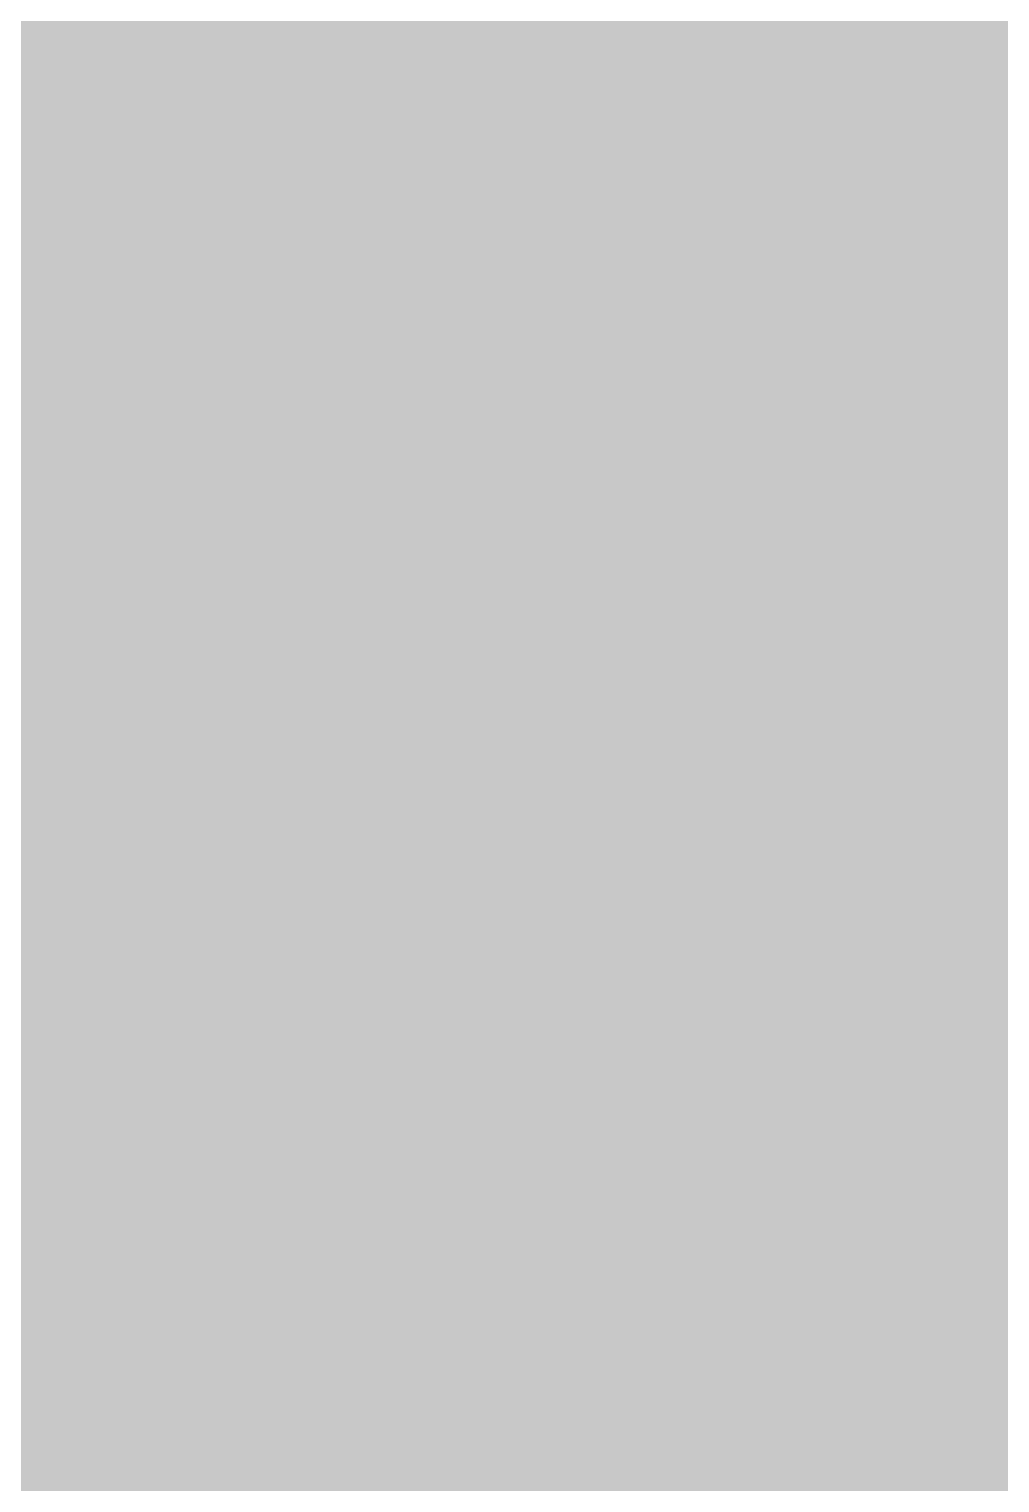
# Model space of a CAD drawing. Header units: inches. Extents: x 267136 to 306747, y 5028981 to 5062930.
# Drawn here: x 294446 to 296754, y 5037095 to 5040554 of the extents above; entities that cross this region are included whole.
import ezdxf

# ---------------------------------------------------------------- set-up
doc = ezdxf.new("R2010")
doc.units = ezdxf.units.IN
doc.header["$MEASUREMENT"] = 0

msp = doc.modelspace()

# ---------------------------------------------------------------- hatches: boundary and pattern name
for points in [[(294543.348, 5040364.32), (294510.787, 5040364.374), (294445.665, 5040364.481), (294380.544, 5040364.589), (294315.422, 5040364.697), (294250.3, 5040364.806), (294185.179, 5040364.916), (294120.057, 5040365.026), (294054.936, 5040365.138), (294054.975, 5040388.29), (294055.134, 5040480.898), (294055.292, 5040573.507), (294055.451, 5040666.116), (294055.53, 5040712.42), (294120.648, 5040712.309), (294250.884, 5040712.089), (294316.002, 5040711.98), (294446.238, 5040711.764), (294511.356, 5040711.657), (294543.915, 5040711.604), (294543.839, 5040665.299), (294543.688, 5040572.69), (294543.537, 5040480.082), (294543.385, 5040387.473), (294543.348, 5040364.32)], [(295031.76, 5040363.542), (294966.638, 5040363.643), (294901.516, 5040363.746), (294836.395, 5040363.849), (294771.273, 5040363.952), (294706.151, 5040364.057), (294641.03, 5040364.162), (294575.908, 5040364.268), (294543.348, 5040364.32), (294543.385, 5040387.473), (294543.537, 5040480.082), (294543.688, 5040572.69), (294543.839, 5040665.299), (294543.915, 5040711.604), (294576.474, 5040711.55), (294641.592, 5040711.444), (294706.71, 5040711.339), (294836.946, 5040711.131), (294902.064, 5040711.028), (295032.3, 5040710.824), (295032.228, 5040664.52), (295031.94, 5040479.302), (295031.76, 5040363.542)], [(295520.172, 5040362.8), (295487.611, 5040362.849), (295422.489, 5040362.946), (295357.368, 5040363.043), (295227.124, 5040363.241), (295162.003, 5040363.34), (295096.881, 5040363.44), (295031.76, 5040363.542), (295031.94, 5040479.302), (295032.228, 5040664.52), (295032.3, 5040710.824), (295097.418, 5040710.723), (295227.654, 5040710.523), (295292.772, 5040710.424), (295357.89, 5040710.326), (295423.008, 5040710.229), (295488.126, 5040710.131), (295520.685, 5040710.083), (295520.617, 5040663.779), (295520.48, 5040571.17), (295520.343, 5040478.562), (295520.206, 5040385.953), (295520.172, 5040362.8)], [(296008.584, 5040362.097), (295943.462, 5040362.189), (295878.34, 5040362.281), (295813.219, 5040362.374), (295748.097, 5040362.468), (295682.976, 5040362.562), (295552.732, 5040362.752), (295520.172, 5040362.8), (295520.206, 5040385.953), (295520.343, 5040478.562), (295520.48, 5040571.17), (295520.617, 5040663.779), (295520.685, 5040710.083), (295618.362, 5040709.939), (295683.48, 5040709.845), (295748.598, 5040709.75), (295878.834, 5040709.564), (296009.07, 5040709.38), (296009.005, 5040663.076), (296008.875, 5040570.467), (296008.746, 5040477.858), (296008.616, 5040385.25), (296008.584, 5040362.097)], [(296496.996, 5040361.432), (296464.435, 5040361.476), (296399.313, 5040361.562), (296334.192, 5040361.65), (296269.07, 5040361.738), (296203.948, 5040361.827), (296138.827, 5040361.917), (296073.705, 5040362.006), (296008.584, 5040362.097), (296008.616, 5040385.25), (296008.746, 5040477.858), (296008.875, 5040570.467), (296009.005, 5040663.076), (296009.07, 5040709.38), (296074.188, 5040709.29), (296139.306, 5040709.199), (296269.542, 5040709.021), (296399.778, 5040708.845), (296464.896, 5040708.758), (296497.455, 5040708.715), (296497.394, 5040662.411), (296497.271, 5040569.802), (296497.149, 5040477.193), (296497.026, 5040384.584), (296496.996, 5040361.432)], [(296985.408, 5040360.805), (296920.286, 5040360.887), (296855.164, 5040360.969), (296790.043, 5040361.052), (296724.921, 5040361.135), (296659.8, 5040361.219), (296529.556, 5040361.389), (296496.996, 5040361.432), (296497.026, 5040384.584), (296497.149, 5040477.193), (296497.271, 5040569.802), (296497.394, 5040662.411), (296497.455, 5040708.715), (296530.014, 5040708.672), (296660.25, 5040708.502), (296790.486, 5040708.334), (296855.604, 5040708.251), (296920.722, 5040708.169), (296985.84, 5040708.088), (296985.782, 5040661.784), (296985.552, 5040476.566), (296985.436, 5040383.958), (296985.408, 5040360.805)], [(294542.78, 5040017.038), (294510.218, 5040017.091), (294445.092, 5040017.198), (294379.967, 5040017.306), (294314.842, 5040017.415), (294249.717, 5040017.523), (294184.591, 5040017.633), (294054.341, 5040017.855), (294054.5, 5040110.463), (294054.658, 5040203.072), (294054.817, 5040295.681), (294054.936, 5040365.138), (294120.057, 5040365.026), (294185.179, 5040364.916), (294250.3, 5040364.806), (294315.422, 5040364.697), (294380.544, 5040364.589), (294445.665, 5040364.481), (294510.787, 5040364.374), (294543.348, 5040364.32), (294543.234, 5040294.864), (294543.083, 5040202.255), (294542.931, 5040109.646), (294542.78, 5040017.038)], [(295031.219, 5040016.259), (294966.094, 5040016.36), (294835.844, 5040016.566), (294770.718, 5040016.669), (294640.468, 5040016.879), (294575.343, 5040016.985), (294542.78, 5040017.038), (294542.931, 5040109.646), (294543.083, 5040202.255), (294543.234, 5040294.864), (294543.348, 5040364.32), (294575.908, 5040364.268), (294641.03, 5040364.162), (294706.151, 5040364.057), (294771.273, 5040363.952), (294836.395, 5040363.849), (294901.516, 5040363.746), (294966.638, 5040363.643), (295031.76, 5040363.542), (295031.651, 5040294.085), (295031.507, 5040201.476), (295031.363, 5040108.868), (295031.219, 5040016.259)], [(295519.658, 5040015.518), (295487.096, 5040015.566), (295421.97, 5040015.663), (295291.72, 5040015.859), (295226.595, 5040015.958), (295161.47, 5040016.058), (295096.344, 5040016.158), (295031.219, 5040016.259), (295031.363, 5040108.868), (295031.507, 5040201.476), (295031.651, 5040294.085), (295031.76, 5040363.542), (295096.881, 5040363.44), (295162.003, 5040363.34), (295227.124, 5040363.241), (295357.368, 5040363.043), (295422.489, 5040362.946), (295487.611, 5040362.849), (295520.172, 5040362.8), (295520.069, 5040293.344), (295519.795, 5040108.126), (295519.658, 5040015.518)], [(296008.097, 5040014.814), (295942.972, 5040014.906), (295877.847, 5040014.999), (295812.722, 5040015.091), (295747.596, 5040015.185), (295682.471, 5040015.279), (295617.346, 5040015.374), (295552.221, 5040015.47), (295519.658, 5040015.518), (295519.795, 5040108.126), (295520.069, 5040293.344), (295520.172, 5040362.8), (295552.732, 5040362.752), (295682.976, 5040362.562), (295748.097, 5040362.468), (295813.219, 5040362.374), (295878.34, 5040362.281), (296008.584, 5040362.097), (296008.486, 5040292.641), (296008.357, 5040200.032), (296008.097, 5040014.814)], [(296496.536, 5040014.149), (296463.974, 5040014.193), (296398.848, 5040014.28), (296333.723, 5040014.367), (296268.598, 5040014.455), (296203.473, 5040014.544), (296138.348, 5040014.634), (296073.222, 5040014.724), (296008.097, 5040014.814), (296008.357, 5040200.032), (296008.486, 5040292.641), (296008.584, 5040362.097), (296073.705, 5040362.006), (296138.827, 5040361.917), (296203.948, 5040361.827), (296269.07, 5040361.738), (296334.192, 5040361.65), (296399.313, 5040361.562), (296464.435, 5040361.476), (296496.996, 5040361.432), (296496.904, 5040291.976), (296496.781, 5040199.367), (296496.659, 5040106.758), (296496.536, 5040014.149)], [(296984.975, 5040013.522), (296919.85, 5040013.604), (296854.725, 5040013.686), (296789.6, 5040013.769), (296724.474, 5040013.853), (296594.224, 5040014.021), (296529.099, 5040014.106), (296496.536, 5040014.149), (296496.659, 5040106.758), (296496.781, 5040199.367), (296496.904, 5040291.976), (296496.996, 5040361.432), (296529.556, 5040361.389), (296659.8, 5040361.219), (296724.921, 5040361.135), (296790.043, 5040361.052), (296855.164, 5040360.969), (296985.408, 5040360.805), (296985.321, 5040291.349), (296985.091, 5040106.131), (296984.975, 5040013.522)], [(294542.213, 5039669.755), (294509.648, 5039669.809), (294444.52, 5039669.916), (294379.391, 5039670.023), (294249.133, 5039670.241), (294118.875, 5039670.461), (294053.747, 5039670.572), (294053.865, 5039740.029), (294054.024, 5039832.638), (294054.183, 5039925.246), (294054.341, 5040017.855), (294184.591, 5040017.633), (294249.717, 5040017.523), (294314.842, 5040017.415), (294379.967, 5040017.306), (294445.092, 5040017.198), (294510.218, 5040017.091), (294542.78, 5040017.038), (294542.478, 5039831.82), (294542.326, 5039739.212), (294542.213, 5039669.755)], [(295030.679, 5039668.976), (294965.55, 5039669.078), (294900.421, 5039669.18), (294835.292, 5039669.283), (294770.164, 5039669.387), (294705.035, 5039669.491), (294639.906, 5039669.597), (294574.777, 5039669.702), (294542.213, 5039669.755), (294542.326, 5039739.212), (294542.478, 5039831.82), (294542.78, 5040017.038), (294575.343, 5040016.985), (294640.468, 5040016.879), (294770.718, 5040016.669), (294835.844, 5040016.566), (294966.094, 5040016.36), (295031.219, 5040016.259), (295031.075, 5039923.65), (295030.931, 5039831.042), (295030.787, 5039738.433), (295030.679, 5039668.976)], [(295519.145, 5039668.235), (295486.58, 5039668.284), (295421.452, 5039668.38), (295291.194, 5039668.576), (295226.065, 5039668.675), (295160.936, 5039668.775), (295095.808, 5039668.875), (295030.679, 5039668.976), (295030.787, 5039738.433), (295030.931, 5039831.042), (295031.075, 5039923.65), (295031.219, 5040016.259), (295096.344, 5040016.158), (295161.47, 5040016.058), (295226.595, 5040015.958), (295291.72, 5040015.859), (295421.97, 5040015.663), (295487.096, 5040015.566), (295519.658, 5040015.518), (295519.384, 5039830.3), (295519.247, 5039737.692), (295519.145, 5039668.235)], [(296007.611, 5039667.532), (295942.482, 5039667.624), (295877.353, 5039667.716), (295812.224, 5039667.809), (295747.096, 5039667.902), (295616.838, 5039668.092), (295551.709, 5039668.187), (295519.145, 5039668.235), (295519.247, 5039737.692), (295519.384, 5039830.3), (295519.658, 5040015.518), (295552.221, 5040015.47), (295617.346, 5040015.374), (295682.471, 5040015.279), (295747.596, 5040015.185), (295812.722, 5040015.091), (295877.847, 5040014.999), (295942.972, 5040014.906), (296008.097, 5040014.814), (296007.968, 5039922.206), (296007.838, 5039829.597), (296007.708, 5039736.989), (296007.611, 5039667.532)], [(296496.077, 5039666.867), (296463.513, 5039666.91), (296333.255, 5039667.084), (296202.997, 5039667.262), (296137.868, 5039667.351), (296072.74, 5039667.441), (296007.611, 5039667.532), (296007.708, 5039736.989), (296007.838, 5039829.597), (296007.968, 5039922.206), (296008.097, 5040014.814), (296073.222, 5040014.724), (296138.348, 5040014.634), (296203.473, 5040014.544), (296268.598, 5040014.455), (296333.723, 5040014.367), (296398.848, 5040014.28), (296463.974, 5040014.193), (296496.536, 5040014.149), (296496.414, 5039921.541), (296496.291, 5039828.932), (296496.169, 5039736.324), (296496.077, 5039666.867)], [(296984.543, 5039666.24), (296919.414, 5039666.321), (296854.285, 5039666.404), (296789.157, 5039666.486), (296658.899, 5039666.654), (296528.641, 5039666.824), (296496.077, 5039666.867), (296496.169, 5039736.324), (296496.291, 5039828.932), (296496.414, 5039921.541), (296496.536, 5040014.149), (296529.099, 5040014.106), (296594.224, 5040014.021), (296724.474, 5040013.853), (296789.6, 5040013.769), (296854.725, 5040013.686), (296984.975, 5040013.522), (296984.86, 5039920.914), (296984.745, 5039828.305), (296984.629, 5039735.697), (296984.543, 5039666.24)], [(294541.645, 5039322.473), (294509.079, 5039322.526), (294443.947, 5039322.633), (294378.814, 5039322.741), (294313.682, 5039322.85), (294248.549, 5039322.958), (294183.417, 5039323.068), (294118.285, 5039323.179), (294053.152, 5039323.29), (294053.232, 5039369.594), (294053.39, 5039462.203), (294053.549, 5039554.812), (294053.707, 5039647.42), (294053.747, 5039670.572), (294118.875, 5039670.461), (294249.133, 5039670.241), (294379.391, 5039670.023), (294444.52, 5039669.916), (294509.648, 5039669.809), (294542.213, 5039669.755), (294542.175, 5039646.603), (294542.024, 5039553.995), (294541.872, 5039461.386), (294541.721, 5039368.777), (294541.645, 5039322.473)], [(295030.138, 5039321.694), (294965.006, 5039321.796), (294899.874, 5039321.898), (294834.741, 5039322.001), (294769.609, 5039322.105), (294704.476, 5039322.209), (294639.344, 5039322.314), (294574.212, 5039322.42), (294541.645, 5039322.473), (294541.721, 5039368.777), (294541.872, 5039461.386), (294542.024, 5039553.995), (294542.175, 5039646.603), (294542.213, 5039669.755), (294574.777, 5039669.702), (294639.906, 5039669.597), (294705.035, 5039669.491), (294770.164, 5039669.387), (294835.292, 5039669.283), (294900.421, 5039669.18), (295030.679, 5039668.976), (295030.643, 5039645.824), (295030.499, 5039553.215), (295030.355, 5039460.607), (295030.21, 5039367.998), (295030.138, 5039321.694)], [(295518.631, 5039320.953), (295486.065, 5039321.001), (295420.933, 5039321.098), (295355.8, 5039321.196), (295290.668, 5039321.294), (295225.536, 5039321.393), (295160.403, 5039321.493), (295095.271, 5039321.593), (295030.138, 5039321.694), (295030.21, 5039367.998), (295030.355, 5039460.607), (295030.499, 5039553.215), (295030.643, 5039645.824), (295030.679, 5039668.976), (295095.808, 5039668.875), (295160.936, 5039668.775), (295226.065, 5039668.675), (295291.194, 5039668.576), (295421.452, 5039668.38), (295486.58, 5039668.284), (295519.145, 5039668.235), (295519.111, 5039645.083), (295518.974, 5039552.475), (295518.7, 5039367.257), (295518.631, 5039320.953)], [(296007.125, 5039320.25), (295941.992, 5039320.341), (295876.86, 5039320.434), (295811.727, 5039320.526), (295746.595, 5039320.62), (295681.462, 5039320.714), (295616.33, 5039320.809), (295551.198, 5039320.905), (295518.631, 5039320.953), (295518.7, 5039367.257), (295518.974, 5039552.475), (295519.111, 5039645.083), (295519.145, 5039668.235), (295551.709, 5039668.187), (295681.967, 5039667.997), (295747.096, 5039667.902), (295812.224, 5039667.809), (295877.353, 5039667.716), (296007.611, 5039667.532), (296007.578, 5039644.38), (296007.449, 5039551.771), (296007.319, 5039459.163), (296007.189, 5039366.554), (296007.125, 5039320.25)], [(296495.618, 5039319.585), (296463.051, 5039319.628), (296332.787, 5039319.802), (296267.654, 5039319.891), (296202.522, 5039319.979), (296137.389, 5039320.069), (296072.257, 5039320.159), (296007.125, 5039320.25), (296007.189, 5039366.554), (296007.319, 5039459.163), (296007.449, 5039551.771), (296007.578, 5039644.38), (296007.611, 5039667.532), (296072.74, 5039667.441), (296137.868, 5039667.351), (296268.126, 5039667.173), (296333.255, 5039667.084), (296463.513, 5039666.91), (296496.077, 5039666.867), (296496.046, 5039643.715), (296495.924, 5039551.106), (296495.801, 5039458.498), (296495.679, 5039365.889), (296495.618, 5039319.585)], [(296984.111, 5039318.958), (296918.978, 5039319.039), (296853.846, 5039319.121), (296788.713, 5039319.204), (296658.449, 5039319.372), (296593.316, 5039319.457), (296528.184, 5039319.542), (296495.618, 5039319.585), (296495.679, 5039365.889), (296495.801, 5039458.498), (296495.924, 5039551.106), (296496.046, 5039643.715), (296496.077, 5039666.867), (296528.641, 5039666.824), (296658.899, 5039666.654), (296789.157, 5039666.486), (296854.285, 5039666.404), (296919.414, 5039666.321), (296984.543, 5039666.24), (296984.514, 5039643.088), (296984.399, 5039550.479), (296984.284, 5039457.871), (296984.168, 5039365.262), (296984.111, 5039318.958)], [(294541.078, 5038975.19), (294508.51, 5038975.244), (294443.374, 5038975.352), (294378.238, 5038975.459), (294313.102, 5038975.567), (294247.966, 5038975.677), (294182.83, 5038975.786), (294117.694, 5038975.896), (294052.558, 5038976.008), (294052.598, 5038999.16), (294052.756, 5039091.769), (294052.915, 5039184.377), (294053.073, 5039276.986), (294053.152, 5039323.29), (294118.285, 5039323.179), (294183.417, 5039323.068), (294248.549, 5039322.958), (294313.682, 5039322.85), (294378.814, 5039322.741), (294443.947, 5039322.633), (294509.079, 5039322.526), (294541.645, 5039322.473), (294541.57, 5039276.169), (294541.418, 5039183.56), (294541.267, 5039090.952), (294541.116, 5038998.343), (294541.078, 5038975.19)], [(295029.598, 5038974.412), (294964.462, 5038974.514), (294899.326, 5038974.616), (294769.054, 5038974.822), (294638.782, 5038975.032), (294573.646, 5038975.138), (294541.078, 5038975.19), (294541.116, 5038998.343), (294541.267, 5039090.952), (294541.418, 5039183.56), (294541.57, 5039276.169), (294541.645, 5039322.473), (294574.212, 5039322.42), (294639.344, 5039322.314), (294704.476, 5039322.209), (294769.609, 5039322.105), (294834.741, 5039322.001), (294899.874, 5039321.898), (295030.138, 5039321.694), (295030.066, 5039275.39), (295029.778, 5039090.172), (295029.598, 5038974.412)], [(295518.118, 5038973.671), (295485.55, 5038973.719), (295420.414, 5038973.816), (295290.142, 5038974.012), (295225.006, 5038974.111), (295094.734, 5038974.311), (295029.598, 5038974.412), (295029.778, 5039090.172), (295030.066, 5039275.39), (295030.138, 5039321.694), (295095.271, 5039321.593), (295160.403, 5039321.493), (295225.536, 5039321.393), (295290.668, 5039321.294), (295355.8, 5039321.196), (295420.933, 5039321.098), (295486.065, 5039321.001), (295518.631, 5039320.953), (295518.563, 5039274.648), (295518.289, 5039089.432), (295518.152, 5038996.823), (295518.118, 5038973.671)], [(296006.638, 5038972.968), (295941.502, 5038973.06), (295876.366, 5038973.151), (295811.23, 5038973.244), (295746.094, 5038973.338), (295680.958, 5038973.433), (295615.822, 5038973.527), (295518.118, 5038973.671), (295518.152, 5038996.823), (295518.289, 5039089.432), (295518.563, 5039274.648), (295518.631, 5039320.953), (295551.198, 5039320.905), (295616.33, 5039320.809), (295681.462, 5039320.714), (295746.595, 5039320.62), (295811.727, 5039320.526), (295876.86, 5039320.434), (295941.992, 5039320.341), (296007.125, 5039320.25), (296007.06, 5039273.946), (296006.93, 5039181.337), (296006.8, 5039088.729), (296006.671, 5038996.12), (296006.638, 5038972.968)], [(296495.158, 5038972.303), (296462.59, 5038972.346), (296397.454, 5038972.433), (296332.318, 5038972.521), (296267.182, 5038972.608), (296202.046, 5038972.697), (296071.774, 5038972.877), (296006.638, 5038972.968), (296006.671, 5038996.12), (296006.8, 5039088.729), (296006.93, 5039181.337), (296007.06, 5039273.946), (296007.125, 5039320.25), (296072.257, 5039320.159), (296137.389, 5039320.069), (296202.522, 5039319.979), (296267.654, 5039319.891), (296332.787, 5039319.802), (296463.051, 5039319.628), (296495.618, 5039319.585), (296495.556, 5039273.281), (296495.434, 5039180.672), (296495.311, 5039088.063), (296495.189, 5038995.455), (296495.158, 5038972.303)], [(296983.678, 5038971.676), (296918.542, 5038971.757), (296853.406, 5038971.839), (296723.134, 5038972.005), (296657.998, 5038972.09), (296592.862, 5038972.174), (296495.158, 5038972.303), (296495.189, 5038995.455), (296495.311, 5039088.063), (296495.434, 5039180.672), (296495.556, 5039273.281), (296495.618, 5039319.585), (296528.184, 5039319.542), (296593.316, 5039319.457), (296658.449, 5039319.372), (296788.713, 5039319.204), (296853.846, 5039319.121), (296918.978, 5039319.039), (296984.111, 5039318.958), (296984.053, 5039272.653), (296983.823, 5039087.437), (296983.707, 5038994.828), (296983.678, 5038971.676)], [(294540.511, 5038627.909), (294507.941, 5038627.962), (294442.801, 5038628.069), (294377.662, 5038628.177), (294312.522, 5038628.285), (294247.382, 5038628.395), (294182.243, 5038628.505), (294117.103, 5038628.615), (294051.964, 5038628.726), (294052.122, 5038721.335), (294052.281, 5038813.943), (294052.439, 5038906.552), (294052.558, 5038976.008), (294117.694, 5038975.896), (294182.83, 5038975.786), (294247.966, 5038975.677), (294313.102, 5038975.567), (294378.238, 5038975.459), (294443.374, 5038975.352), (294541.078, 5038975.19), (294540.964, 5038905.734), (294540.662, 5038720.518), (294540.511, 5038627.909)], [(295029.058, 5038627.13), (294963.918, 5038627.231), (294898.779, 5038627.334), (294833.639, 5038627.437), (294768.499, 5038627.541), (294703.36, 5038627.646), (294638.22, 5038627.75), (294573.08, 5038627.855), (294540.511, 5038627.909), (294540.662, 5038720.518), (294540.964, 5038905.734), (294541.078, 5038975.19), (294573.646, 5038975.138), (294638.782, 5038975.032), (294769.054, 5038974.822), (294899.326, 5038974.616), (295029.598, 5038974.412), (295029.49, 5038904.955), (295029.346, 5038812.347), (295029.202, 5038719.738), (295029.058, 5038627.13)], [(295517.605, 5038626.389), (295485.035, 5038626.437), (295419.895, 5038626.534), (295354.756, 5038626.632), (295289.616, 5038626.729), (295224.477, 5038626.829), (295094.197, 5038627.029), (295029.058, 5038627.13), (295029.202, 5038719.738), (295029.346, 5038812.347), (295029.49, 5038904.955), (295029.598, 5038974.412), (295094.734, 5038974.311), (295225.006, 5038974.111), (295290.142, 5038974.012), (295420.414, 5038973.816), (295485.55, 5038973.719), (295518.118, 5038973.671), (295518.016, 5038904.215), (295517.879, 5038811.605), (295517.605, 5038626.389)], [(296006.152, 5038625.686), (295941.012, 5038625.777), (295875.873, 5038625.869), (295810.733, 5038625.963), (295745.594, 5038626.056), (295680.454, 5038626.15), (295615.314, 5038626.245), (295550.175, 5038626.341), (295517.605, 5038626.389), (295517.879, 5038811.605), (295518.016, 5038904.215), (295518.118, 5038973.671), (295615.822, 5038973.527), (295680.958, 5038973.433), (295746.094, 5038973.338), (295811.23, 5038973.244), (295876.366, 5038973.151), (295941.502, 5038973.06), (296006.638, 5038972.968), (296006.541, 5038903.512), (296006.411, 5038810.903), (296006.282, 5038718.294), (296006.152, 5038625.686)], [(296494.699, 5038625.021), (296462.129, 5038625.063), (296396.99, 5038625.15), (296266.71, 5038625.326), (296201.571, 5038625.415), (296136.431, 5038625.505), (296071.292, 5038625.595), (296006.152, 5038625.686), (296006.282, 5038718.294), (296006.411, 5038810.903), (296006.541, 5038903.512), (296006.638, 5038972.968), (296071.774, 5038972.877), (296202.046, 5038972.697), (296267.182, 5038972.608), (296332.318, 5038972.521), (296397.454, 5038972.433), (296462.59, 5038972.346), (296495.158, 5038972.303), (296495.066, 5038902.847), (296494.822, 5038717.629), (296494.699, 5038625.021)], [(296983.246, 5038624.394), (296918.107, 5038624.476), (296787.827, 5038624.64), (296722.688, 5038624.724), (296657.548, 5038624.808), (296592.409, 5038624.893), (296527.269, 5038624.978), (296494.699, 5038625.021), (296494.822, 5038717.629), (296495.066, 5038902.847), (296495.158, 5038972.303), (296592.862, 5038972.174), (296657.998, 5038972.09), (296723.134, 5038972.005), (296853.406, 5038971.839), (296918.542, 5038971.757), (296983.678, 5038971.676), (296983.592, 5038902.22), (296983.477, 5038809.61), (296983.361, 5038717.002), (296983.246, 5038624.394)], [(294539.943, 5038280.627), (294507.372, 5038280.681), (294442.229, 5038280.788), (294377.085, 5038280.896), (294311.942, 5038281.004), (294246.799, 5038281.113), (294181.656, 5038281.223), (294116.512, 5038281.333), (294051.369, 5038281.444), (294051.488, 5038350.9), (294051.647, 5038443.509), (294051.805, 5038536.117), (294051.964, 5038628.726), (294117.103, 5038628.615), (294182.243, 5038628.505), (294247.382, 5038628.395), (294312.522, 5038628.285), (294377.662, 5038628.177), (294442.801, 5038628.069), (294507.941, 5038627.962), (294540.511, 5038627.909), (294540.359, 5038535.301), (294540.208, 5038442.692), (294540.057, 5038350.084), (294539.943, 5038280.627)], [(295028.518, 5038279.849), (294963.374, 5038279.95), (294898.231, 5038280.052), (294833.088, 5038280.155), (294767.945, 5038280.259), (294702.801, 5038280.363), (294637.658, 5038280.469), (294572.515, 5038280.574), (294539.943, 5038280.627), (294540.057, 5038350.084), (294540.208, 5038442.692), (294540.359, 5038535.301), (294540.511, 5038627.909), (294573.08, 5038627.855), (294638.22, 5038627.75), (294703.36, 5038627.646), (294768.499, 5038627.541), (294833.639, 5038627.437), (294898.779, 5038627.334), (294963.918, 5038627.231), (295029.058, 5038627.13), (295028.914, 5038534.521), (295028.518, 5038279.849)], [(295517.092, 5038279.107), (295484.52, 5038279.155), (295419.377, 5038279.252), (295354.234, 5038279.35), (295289.09, 5038279.448), (295158.804, 5038279.646), (295093.661, 5038279.747), (295028.518, 5038279.849), (295028.626, 5038349.305), (295028.914, 5038534.521), (295029.058, 5038627.13), (295094.197, 5038627.029), (295224.477, 5038626.829), (295289.616, 5038626.729), (295354.756, 5038626.632), (295419.895, 5038626.534), (295485.035, 5038626.437), (295517.605, 5038626.389), (295517.468, 5038533.78), (295517.331, 5038441.172), (295517.194, 5038348.563), (295517.092, 5038279.107)], [(296005.666, 5038278.404), (295940.523, 5038278.496), (295875.379, 5038278.588), (295745.093, 5038278.774), (295679.95, 5038278.868), (295614.806, 5038278.964), (295549.663, 5038279.06), (295517.092, 5038279.107), (295517.194, 5038348.563), (295517.331, 5038441.172), (295517.468, 5038533.78), (295517.605, 5038626.389), (295550.175, 5038626.341), (295615.314, 5038626.245), (295680.454, 5038626.15), (295745.594, 5038626.056), (295810.733, 5038625.963), (295875.873, 5038625.869), (295941.012, 5038625.777), (296006.152, 5038625.686), (296006.022, 5038533.077), (296005.893, 5038440.469), (296005.763, 5038347.86), (296005.666, 5038278.404)], [(296494.24, 5038277.739), (296461.668, 5038277.782), (296331.382, 5038277.956), (296266.239, 5038278.045), (296201.095, 5038278.134), (296135.952, 5038278.223), (296070.809, 5038278.313), (296005.666, 5038278.404), (296005.763, 5038347.86), (296005.893, 5038440.469), (296006.022, 5038533.077), (296006.152, 5038625.686), (296071.292, 5038625.595), (296136.431, 5038625.505), (296201.571, 5038625.415), (296266.71, 5038625.326), (296396.99, 5038625.15), (296462.129, 5038625.063), (296494.699, 5038625.021), (296494.577, 5038532.412), (296494.454, 5038439.804), (296494.332, 5038347.195), (296494.24, 5038277.739)], [(296982.814, 5038277.112), (296917.671, 5038277.193), (296852.528, 5038277.275), (296787.384, 5038277.358), (296722.241, 5038277.441), (296657.098, 5038277.525), (296591.955, 5038277.61), (296526.811, 5038277.696), (296494.24, 5038277.739), (296494.332, 5038347.195), (296494.454, 5038439.804), (296494.577, 5038532.412), (296494.699, 5038625.021), (296527.269, 5038624.978), (296592.409, 5038624.893), (296657.548, 5038624.808), (296722.688, 5038624.724), (296787.827, 5038624.64), (296918.107, 5038624.476), (296983.246, 5038624.394), (296983.131, 5038531.785), (296983.016, 5038439.177), (296982.9, 5038346.568), (296982.814, 5038277.112)], [(294539.376, 5037933.346), (294506.803, 5037933.399), (294441.656, 5037933.506), (294376.509, 5037933.614), (294311.362, 5037933.723), (294246.215, 5037933.831), (294181.069, 5037933.941), (294050.775, 5037934.163), (294050.854, 5037980.467), (294051.013, 5038073.075), (294051.171, 5038165.684), (294051.33, 5038258.292), (294051.369, 5038281.444), (294116.512, 5038281.333), (294181.656, 5038281.223), (294246.799, 5038281.113), (294311.942, 5038281.004), (294377.085, 5038280.896), (294442.229, 5038280.788), (294507.372, 5038280.681), (294539.943, 5038280.627), (294539.906, 5038257.476), (294539.754, 5038164.867), (294539.452, 5037979.649), (294539.376, 5037933.346)], [(295027.977, 5037932.566), (294962.83, 5037932.668), (294897.684, 5037932.771), (294832.537, 5037932.874), (294702.243, 5037933.082), (294637.096, 5037933.187), (294571.95, 5037933.293), (294539.376, 5037933.346), (294539.452, 5037979.649), (294539.754, 5038164.867), (294539.906, 5038257.476), (294539.943, 5038280.627), (294572.515, 5038280.574), (294637.658, 5038280.469), (294702.801, 5038280.363), (294767.945, 5038280.259), (294833.088, 5038280.155), (294898.231, 5038280.052), (294963.374, 5038279.95), (295028.518, 5038279.849), (295028.482, 5038256.696), (295028.337, 5038164.088), (295028.193, 5038071.479), (295028.049, 5037978.871), (295027.977, 5037932.566)], [(295516.578, 5037931.825), (295484.005, 5037931.874), (295353.711, 5037932.068), (295288.565, 5037932.167), (295158.271, 5037932.365), (295093.124, 5037932.466), (295027.977, 5037932.566), (295028.049, 5037978.871), (295028.193, 5038071.479), (295028.337, 5038164.088), (295028.482, 5038256.696), (295028.518, 5038279.849), (295093.661, 5038279.747), (295158.804, 5038279.646), (295289.09, 5038279.448), (295354.234, 5038279.35), (295419.377, 5038279.252), (295484.52, 5038279.155), (295517.092, 5038279.107), (295517.057, 5038255.955), (295516.921, 5038163.347), (295516.784, 5038070.738), (295516.647, 5037978.13), (295516.578, 5037931.825)], [(296005.18, 5037931.122), (295940.033, 5037931.214), (295874.886, 5037931.307), (295809.739, 5037931.399), (295679.445, 5037931.587), (295614.299, 5037931.682), (295549.152, 5037931.777), (295516.578, 5037931.825), (295516.647, 5037978.13), (295516.784, 5038070.738), (295516.921, 5038163.347), (295517.057, 5038255.955), (295517.092, 5038279.107), (295549.663, 5038279.06), (295614.806, 5038278.964), (295679.95, 5038278.868), (295745.093, 5038278.774), (295875.379, 5038278.588), (295940.523, 5038278.496), (296005.666, 5038278.404), (296005.633, 5038255.252), (296005.504, 5038162.644), (296005.374, 5038070.035), (296005.244, 5037977.427), (296005.18, 5037931.122)], [(296493.781, 5037930.457), (296461.207, 5037930.501), (296396.06, 5037930.588), (296330.914, 5037930.675), (296265.767, 5037930.763), (296135.473, 5037930.941), (296070.326, 5037931.031), (296005.18, 5037931.122), (296005.244, 5037977.427), (296005.374, 5038070.035), (296005.504, 5038162.644), (296005.633, 5038255.252), (296005.666, 5038278.404), (296070.809, 5038278.313), (296135.952, 5038278.223), (296201.095, 5038278.134), (296266.239, 5038278.045), (296331.382, 5038277.956), (296461.668, 5038277.782), (296494.24, 5038277.739), (296494.209, 5038254.587), (296494.087, 5038161.979), (296493.964, 5038069.37), (296493.842, 5037976.762), (296493.781, 5037930.457)], [(296982.382, 5037929.83), (296917.235, 5037929.912), (296852.088, 5037929.994), (296721.794, 5037930.16), (296656.648, 5037930.244), (296526.354, 5037930.414), (296493.781, 5037930.457), (296493.842, 5037976.762), (296493.964, 5038069.37), (296494.087, 5038161.979), (296494.209, 5038254.587), (296494.24, 5038277.739), (296526.811, 5038277.696), (296591.955, 5038277.61), (296657.098, 5038277.525), (296722.241, 5038277.441), (296787.384, 5038277.358), (296852.528, 5038277.275), (296917.671, 5038277.193), (296982.814, 5038277.112), (296982.785, 5038253.96), (296982.67, 5038161.352), (296982.555, 5038068.743), (296982.439, 5037976.135), (296982.382, 5037929.83)], [(294538.809, 5037586.064), (294506.234, 5037586.117), (294441.083, 5037586.225), (294375.933, 5037586.332), (294310.782, 5037586.44), (294180.482, 5037586.66), (294115.331, 5037586.771), (294050.181, 5037586.882), (294050.22, 5037610.033), (294050.379, 5037702.642), (294050.537, 5037795.25), (294050.696, 5037887.858), (294050.775, 5037934.163), (294181.069, 5037933.941), (294246.215, 5037933.831), (294311.362, 5037933.723), (294376.509, 5037933.614), (294441.656, 5037933.506), (294506.803, 5037933.399), (294539.376, 5037933.346), (294539.301, 5037887.042), (294539.149, 5037794.434), (294538.998, 5037701.825), (294538.847, 5037609.217), (294538.809, 5037586.064)], [(295027.437, 5037585.285), (294962.287, 5037585.387), (294897.136, 5037585.489), (294831.986, 5037585.593), (294766.835, 5037585.696), (294701.685, 5037585.801), (294636.535, 5037585.905), (294571.384, 5037586.012), (294538.809, 5037586.064), (294538.847, 5037609.217), (294538.998, 5037701.825), (294539.149, 5037794.434), (294539.301, 5037887.042), (294539.376, 5037933.346), (294571.95, 5037933.293), (294637.096, 5037933.187), (294702.243, 5037933.082), (294832.537, 5037932.874), (294897.684, 5037932.771), (294962.83, 5037932.668), (295027.977, 5037932.566), (295027.905, 5037886.263), (295027.761, 5037793.654), (295027.617, 5037701.046), (295027.473, 5037608.437), (295027.437, 5037585.285)], [(295516.065, 5037584.544), (295483.49, 5037584.593), (295418.34, 5037584.689), (295353.189, 5037584.787), (295288.039, 5037584.886), (295222.888, 5037584.984), (295157.738, 5037585.084), (295092.587, 5037585.185), (295027.437, 5037585.285), (295027.473, 5037608.437), (295027.617, 5037701.046), (295027.761, 5037793.654), (295027.905, 5037886.263), (295027.977, 5037932.566), (295093.124, 5037932.466), (295158.271, 5037932.365), (295288.565, 5037932.167), (295353.711, 5037932.068), (295484.005, 5037931.874), (295516.578, 5037931.825), (295516.51, 5037885.521), (295516.236, 5037700.305), (295516.099, 5037607.696), (295516.065, 5037584.544)], [(296004.693, 5037583.841), (295939.543, 5037583.933), (295874.393, 5037584.025), (295809.242, 5037584.118), (295744.092, 5037584.211), (295678.941, 5037584.306), (295613.791, 5037584.4), (295548.64, 5037584.496), (295516.065, 5037584.544), (295516.099, 5037607.696), (295516.236, 5037700.305), (295516.51, 5037885.521), (295516.578, 5037931.825), (295549.152, 5037931.777), (295614.299, 5037931.682), (295679.445, 5037931.587), (295809.739, 5037931.399), (295874.886, 5037931.307), (295940.033, 5037931.214), (296005.18, 5037931.122), (296005.115, 5037884.818), (296004.855, 5037699.602), (296004.726, 5037606.993), (296004.693, 5037583.841)], [(296493.321, 5037583.176), (296460.746, 5037583.22), (296395.596, 5037583.306), (296330.445, 5037583.394), (296265.295, 5037583.481), (296200.145, 5037583.57), (296134.994, 5037583.66), (296069.844, 5037583.75), (296004.693, 5037583.841), (296004.726, 5037606.993), (296004.855, 5037699.602), (296005.18, 5037931.122), (296070.326, 5037931.031), (296135.473, 5037930.941), (296265.767, 5037930.763), (296330.914, 5037930.675), (296396.06, 5037930.588), (296461.207, 5037930.501), (296493.781, 5037930.457), (296493.719, 5037884.153), (296493.475, 5037698.937), (296493.352, 5037606.328), (296493.321, 5037583.176)], [(296981.95, 5037582.549), (296916.799, 5037582.631), (296851.649, 5037582.713), (296786.498, 5037582.795), (296656.198, 5037582.963), (296591.047, 5037583.048), (296525.897, 5037583.133), (296493.321, 5037583.176), (296493.352, 5037606.328), (296493.475, 5037698.937), (296493.719, 5037884.153), (296493.781, 5037930.457), (296526.354, 5037930.414), (296656.648, 5037930.244), (296721.794, 5037930.16), (296852.088, 5037929.994), (296982.382, 5037929.83), (296982.324, 5037883.526), (296982.094, 5037698.31), (296981.978, 5037605.701), (296981.95, 5037582.549)], [(294538.242, 5037238.783), (294505.665, 5037238.837), (294440.511, 5037238.943), (294375.357, 5037239.052), (294310.203, 5037239.16), (294245.049, 5037239.269), (294114.741, 5037239.489), (294049.587, 5037239.601), (294049.745, 5037332.209), (294049.904, 5037424.816), (294050.062, 5037517.425), (294050.181, 5037586.882), (294115.331, 5037586.771), (294180.482, 5037586.66), (294310.782, 5037586.44), (294375.933, 5037586.332), (294441.083, 5037586.225), (294506.234, 5037586.117), (294538.809, 5037586.064), (294538.696, 5037516.608), (294538.544, 5037424), (294538.393, 5037331.392), (294538.242, 5037238.783)], [(295026.897, 5037238.004), (294961.743, 5037238.105), (294896.589, 5037238.208), (294831.435, 5037238.312), (294766.281, 5037238.415), (294701.127, 5037238.52), (294635.973, 5037238.624), (294538.242, 5037238.783), (294538.393, 5037331.392), (294538.544, 5037424), (294538.696, 5037516.608), (294538.809, 5037586.064), (294571.384, 5037586.012), (294636.535, 5037585.905), (294701.685, 5037585.801), (294766.835, 5037585.696), (294831.986, 5037585.593), (294897.136, 5037585.489), (294962.287, 5037585.387), (295027.437, 5037585.285), (295027.329, 5037515.829), (295027.185, 5037423.221), (295027.041, 5037330.612), (295026.897, 5037238.004)], [(295515.552, 5037237.263), (295482.975, 5037237.312), (295417.821, 5037237.408), (295287.513, 5037237.604), (295222.359, 5037237.703), (295092.051, 5037237.903), (295026.897, 5037238.004), (295027.041, 5037330.612), (295027.185, 5037423.221), (295027.437, 5037585.285), (295092.587, 5037585.185), (295157.738, 5037585.084), (295222.888, 5037584.984), (295288.039, 5037584.886), (295353.189, 5037584.787), (295418.34, 5037584.689), (295483.49, 5037584.593), (295516.065, 5037584.544), (295515.963, 5037515.088), (295515.826, 5037422.479), (295515.552, 5037237.263)], [(296004.207, 5037236.56), (295939.053, 5037236.651), (295808.745, 5037236.837), (295743.591, 5037236.931), (295678.437, 5037237.024), (295613.283, 5037237.119), (295548.129, 5037237.215), (295515.552, 5037237.263), (295515.826, 5037422.479), (295515.963, 5037515.088), (295516.065, 5037584.544), (295548.64, 5037584.496), (295613.791, 5037584.4), (295678.941, 5037584.306), (295744.092, 5037584.211), (295809.242, 5037584.118), (295874.393, 5037584.025), (296004.693, 5037583.841), (296004.596, 5037514.385), (296004.466, 5037421.776), (296004.337, 5037329.168), (296004.207, 5037236.56)], [(296492.862, 5037235.895), (296460.285, 5037235.938), (296329.977, 5037236.112), (296264.823, 5037236.2), (296199.669, 5037236.289), (296069.361, 5037236.469), (296004.207, 5037236.56), (296004.337, 5037329.168), (296004.466, 5037421.776), (296004.596, 5037514.385), (296004.693, 5037583.841), (296069.844, 5037583.75), (296134.994, 5037583.66), (296200.145, 5037583.57), (296265.295, 5037583.481), (296330.445, 5037583.394), (296395.596, 5037583.306), (296460.746, 5037583.22), (296493.321, 5037583.176), (296493.23, 5037513.72), (296493.107, 5037421.111), (296492.985, 5037328.503), (296492.862, 5037235.895)], [(296981.517, 5037235.268), (296916.363, 5037235.35), (296851.209, 5037235.432), (296720.901, 5037235.598), (296655.747, 5037235.682), (296525.439, 5037235.852), (296492.862, 5037235.895), (296492.985, 5037328.503), (296493.107, 5037421.111), (296493.23, 5037513.72), (296493.321, 5037583.176), (296525.897, 5037583.133), (296591.047, 5037583.048), (296656.198, 5037582.963), (296786.498, 5037582.795), (296851.649, 5037582.713), (296916.799, 5037582.631), (296981.95, 5037582.549), (296981.863, 5037513.093), (296981.748, 5037420.484), (296981.633, 5037327.876), (296981.517, 5037235.268)], [(294537.675, 5036891.502), (294505.096, 5036891.556), (294439.938, 5036891.662), (294374.781, 5036891.771), (294309.623, 5036891.879), (294244.465, 5036891.988), (294179.308, 5036892.098), (294114.15, 5036892.208), (294048.992, 5036892.319), (294049.111, 5036961.775), (294049.27, 5037054.384), (294049.428, 5037146.992), (294049.587, 5037239.601), (294114.741, 5037239.489), (294245.049, 5037239.269), (294310.203, 5037239.16), (294375.357, 5037239.052), (294440.511, 5037238.943), (294505.665, 5037238.837), (294538.242, 5037238.783), (294538.09, 5037146.175), (294537.939, 5037053.566), (294537.788, 5036960.958), (294537.675, 5036891.502)], [(295026.357, 5036890.724), (294961.199, 5036890.825), (294896.042, 5036890.927), (294830.884, 5036891.03), (294765.726, 5036891.134), (294700.569, 5036891.238), (294635.411, 5036891.344), (294570.253, 5036891.449), (294537.675, 5036891.502), (294537.788, 5036960.958), (294537.939, 5037053.566), (294538.09, 5037146.175), (294538.242, 5037238.783), (294635.973, 5037238.624), (294701.127, 5037238.52), (294766.281, 5037238.415), (294831.435, 5037238.312), (294896.589, 5037238.208), (294961.743, 5037238.105), (295026.897, 5037238.004), (295026.753, 5037145.396), (295026.609, 5037052.787), (295026.465, 5036960.18), (295026.357, 5036890.724)], [(295515.039, 5036889.982), (295482.46, 5036890.03), (295417.302, 5036890.127), (295352.145, 5036890.225), (295286.987, 5036890.323), (295221.83, 5036890.422), (295156.672, 5036890.521), (295091.514, 5036890.622), (295026.357, 5036890.724), (295026.465, 5036960.18), (295026.609, 5037052.787), (295026.753, 5037145.396), (295026.897, 5037238.004), (295092.051, 5037237.903), (295222.359, 5037237.703), (295287.513, 5037237.604), (295417.821, 5037237.408), (295482.975, 5037237.312), (295515.552, 5037237.263), (295515.278, 5037052.047), (295515.142, 5036959.438), (295515.039, 5036889.982)], [(296003.721, 5036889.279), (295938.563, 5036889.37), (295873.406, 5036889.463), (295808.248, 5036889.556), (295743.091, 5036889.649), (295677.933, 5036889.743), (295612.775, 5036889.839), (295547.618, 5036889.934), (295515.039, 5036889.982), (295515.142, 5036959.438), (295515.278, 5037052.047), (295515.552, 5037237.263), (295548.129, 5037237.215), (295613.283, 5037237.119), (295678.437, 5037237.024), (295743.591, 5037236.931), (295808.745, 5037236.837), (295939.053, 5037236.651), (296004.207, 5037236.56), (296004.078, 5037143.952), (296003.948, 5037051.344), (296003.818, 5036958.735), (296003.721, 5036889.279)], [(296492.403, 5036888.614), (296459.824, 5036888.657), (296394.667, 5036888.744), (296329.509, 5036888.831), (296264.352, 5036888.92), (296134.036, 5036889.098), (296068.879, 5036889.188), (296003.721, 5036889.279), (296003.818, 5036958.735), (296003.948, 5037051.344), (296004.078, 5037143.952), (296004.207, 5037236.56), (296069.361, 5037236.469), (296199.669, 5037236.289), (296264.823, 5037236.2), (296329.977, 5037236.112), (296460.285, 5037235.938), (296492.862, 5037235.895), (296492.74, 5037143.287), (296492.617, 5037050.679), (296492.495, 5036958.07), (296492.403, 5036888.614)], [(296981.085, 5036887.987), (296915.928, 5036888.068), (296850.77, 5036888.15), (296785.612, 5036888.233), (296720.455, 5036888.316), (296655.297, 5036888.4), (296590.14, 5036888.485), (296492.403, 5036888.614), (296492.495, 5036958.07), (296492.617, 5037050.679), (296492.74, 5037143.287), (296492.862, 5037235.895), (296525.439, 5037235.852), (296655.747, 5037235.682), (296720.901, 5037235.598), (296851.209, 5037235.432), (296981.517, 5037235.268), (296981.402, 5037142.659), (296981.287, 5037050.052), (296981.172, 5036957.443), (296981.085, 5036887.987)]]:
    msp.add_hatch(color=256).paths.add_polyline_path(points, flags=0)

doc.saveas('drawing.dxf')
